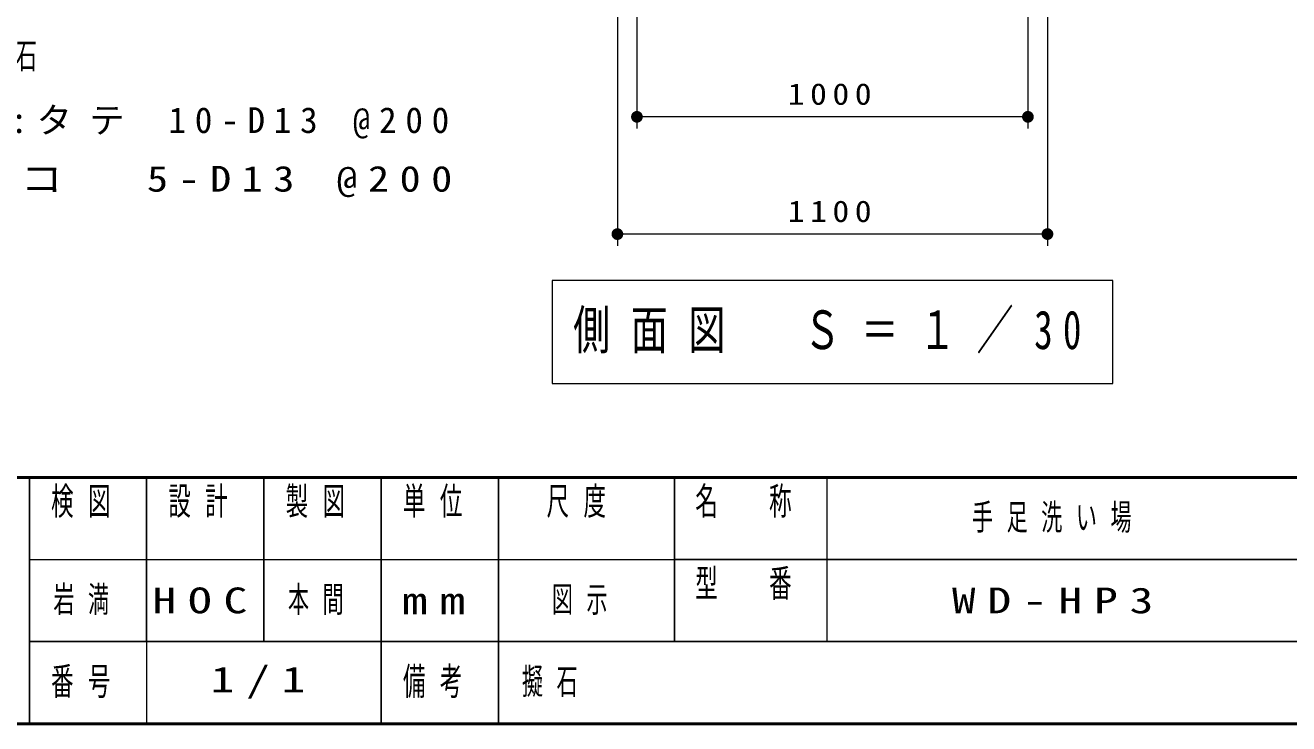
# Model space of a CAD drawing. Units: millimetres on the paper, scale 1:30. Extents: x -385 to 0, y 0 to 267.
# Drawn here: x -242.8 to -135.1, y 0 to 59.6 of the extents above; entities that cross this region are included whole.
import ezdxf

# ---------------------------------------------------------------- set-up
doc = ezdxf.new("R2010")
doc.units = ezdxf.units.MM
doc.layers.add('LY_1', color=7, linetype='Continuous', lineweight=13)
doc.layers.add('LY_2', color=7, linetype='Continuous', lineweight=13)
doc.styles.add('ＭＳ ゴシック', font='')
doc.styles.get('ＭＳ ゴシック').set_extended_font_data('MS Gothic')

# ---------------------------------------------------------------- blocks, each defined once
blk = doc.blocks.new('filled_dot')
at = {"color": 0, "linetype": 'Continuous', "lineweight": -2, "const_width": 1.25}
blk.add_lwpolyline([(-0.625, 0, 1), (0.625, 0, 1)], format="xyb", close=True, dxfattribs=at)

msp = doc.modelspace()

# ---------------------------------------------------------------- linework, layer by layer
at = {"layer": 'LY_1'}
for p, q in [((-190.695, 75.757), (-190.695, 50.757)), ((-157.361, 75.757), (-157.361, 50.757)), ((-192.361, 70.757), (-192.361, 40.757)), ((-155.695, 70.757), (-155.695, 40.757)), ((-157.361, 51.757), (-190.695, 51.757)), ((-155.695, 41.757), (-192.361, 41.757)), ((-197.928, 37.806), (-197.928, 29.006)), ((-150.128, 37.806), (-197.928, 37.806)), ((-150.128, 29.006), (-150.128, 37.806)), ((-197.928, 29.006), (-150.128, 29.006))]:
    msp.add_line(p, q, dxfattribs=at)
at = {"layer": 'LY_2', "lineweight": 50}
for p, q in [((-385, 21), (0, 21)), ((-385, 0), (0, 0))]:
    msp.add_line(p, q, dxfattribs=at)
at = {"layer": 'LY_2', "color": 211, "lineweight": 25}
for p, q in [((-242.5, 21), (-242.5, 0)), ((-232.5, 21), (-232.5, 7)), ((-222.5, 21), (-222.5, 7)), ((-212.5, 21), (-212.5, 0)), ((-202.5, 21), (-202.5, 7)), ((-187.5, 21), (-187.5, 7)), ((-187.5, 14), (-70, 14)), ((-242.5, 7), (0, 7))]:
    msp.add_line(p, q, dxfattribs=at)
at = {"layer": 'LY_2'}
for p, q in [((-174.5, 21), (-174.5, 7)), ((-242.5, 14), (-187.5, 14)), ((-232.5, 7), (-232.5, 0))]:
    msp.add_line(p, q, dxfattribs=at)
at = {"layer": 'LY_2', "lineweight": 25}
msp.add_line((-202.5, 7), (-202.5, 0), dxfattribs=at)

# ---------------------------------------------------------------- block references
at = {"layer": 'LY_1', "xscale": 0.4, "yscale": 0.4}
for p in [(-190.695, 51.757), (-192.361, 41.757)]:
    msp.add_blockref('filled_dot', p, dxfattribs=at)
at = {"layer": 'LY_1', "xscale": 0.4, "yscale": 0.4, "rotation": 180}
for p in [(-157.361, 51.757), (-155.695, 41.757)]:
    msp.add_blockref('filled_dot', p, dxfattribs=at)

# ---------------------------------------------------------------- texts
at = {"layer": 'LY_1', "style": 'ＭＳ ゴシック'}
for s, insert, char_height, attachment_point in [('\\T1.64;\\W0.6;砕石', (-246.607, 56.845), 2.199, 4), ('\\T1.33;\\W1.15;1000', (-174.028, 52.757), 1.833, 8), ('\\T1.5;ベース筋:タテ\\~10-D13\\~@200', (-262.117, 51.237), 2.199, 4), ('\\T1.5;\\W1.2;\\~\\~\\~\\~\\~ヨコ\\~\\~5-D13\\~@200', (-262.117, 46.237), 2.199, 4), ('\\T1.33;\\W1.15;1100', (-174.028, 42.757), 1.833, 8), ('\\T1.56;\\W0.7;側面図\u3000Ｓ＝１／30', (-174.028, 33.406), 3.299, 5), ('\\T1.64;\\W0.6;手足洗い場', (-154.75, 17.5), 2.199, 5), ('\\T1.64;\\W0.6;岩満', (-237.5, 10.5), 2.199, 5), ('\\T1.64;\\W0.6;本間', (-217.5, 10.5), 2.199, 5), ('\\T1.64;\\W0.6;図示', (-195, 10.5), 2.199, 5), ('\\T1.5;\\W1.35;HOC', (-232, 10.5), 2.199, 4), ('\\T1.5;\\W1.35;WD-HP3', (-154.75, 10.5), 2.199, 5), ('\\T1.5;\\W1.35;1/1', (-222.5, 3.5), 2.199, 5), ('\\T1.64;\\W0.6;擬石', (-200.5, 3.5), 2.199, 4)]:
    msp.add_mtext(s, dxfattribs=dict(at, insert=insert, char_height=char_height, attachment_point=attachment_point))
at = {"layer": 'LY_2', "color": 4, "char_height": 2.346, "style": 'ＭＳ ゴシック'}
for s, insert, attachment_point in [('\\T1.64;\\W0.6;検図', (-237.5, 20.167), 2), ('\\T1.64;\\W0.6;設計', (-227.5, 20.167), 2), ('\\T1.64;\\W0.6;製図', (-217.5, 20.167), 2), ('\\T1.64;\\W0.6;単位', (-207.5, 20.167), 2), ('\\T1.64;\\W0.6;尺度', (-195.25, 20.167), 2), ('\\T1.64;\\W0.6;名\u3000称', (-181, 20.167), 2), ('\\T1.64;\\W0.6;型\u3000番', (-181, 13.167), 2), ('\\T1.5;\\W1.35;mm', (-207.5, 10.5), 5), ('\\T1.64;\\W0.6;番号', (-237.5, 3.5), 5), ('\\T1.64;\\W0.6;備考', (-207.5, 3.5), 5)]:
    msp.add_mtext(s, dxfattribs=dict(at, insert=insert, attachment_point=attachment_point))

doc.saveas('drawing.dxf')
